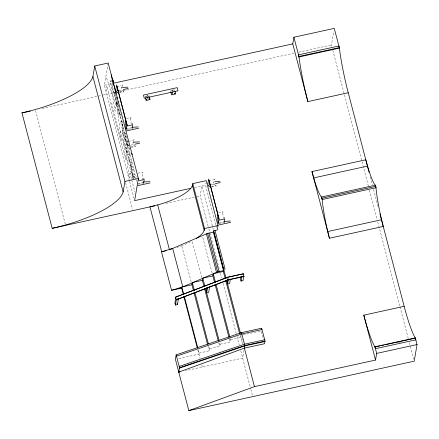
<?xml version="1.0" encoding="UTF-8"?>
<svg xmlns="http://www.w3.org/2000/svg" width="439" height="439" viewBox="0 0 439 439"><rect width="100%" height="100%" fill="white"/><g stroke="black" fill="none" stroke-linecap="round" stroke-linejoin="round"><path stroke-width="0.33" stroke-dasharray="2.19 1.65" d="M120.555 114.096L120.555 115.045L120.039 115.353L119.951 114.804L119.446 114.628L119.606 115.205L118.996 115.254C118.552 113.042 116.708 110.002 118.354 108.005L119.123 108.142M136.101 179.381L125.4 133.055L127.019 155.565L122.53 133.44L122.843 125.274L110.068 80.567L115.067 111.166L116.083 105.212L105.92 76.238M129.412 180.775L104.389 85.204L108.065 63.693M105.997 91.356L107.012 85.446L112.982 113.317L125.927 159.478L122.98 140.293M122.146 86.159L121.691 88.821L121.356 87.537L122.662 87.465M127.908 140.87L127.283 144.53L127.782 146.45L129.489 147.455M133.643 140.859L133.187 143.52L132.852 142.236L134.158 142.165M130.059 172.741L129.159 177.987L126.476 156.471L132.984 178.569L131.777 166.738L117.663 103.489M131.327 172.889L131.031 171.38L131.327 172.889L129.982 173.185L134.938 192.123M145.024 96.635L149.101 95.526M146.856 96.734L147.087 95.406L148.431 95.109L148.832 96.547M148.821 96.618C147.948 96.465 149.112 96.042 147.872 96.591M170.59 91.027L174.667 89.918M172.423 91.131L172.653 89.797L173.998 89.501L174.332 90.785L172.988 91.082L172.653 89.797M208.163 226.332L200.184 195.865L201.891 185.889L213.469 230.118M215.851 224.713L205.479 185.099L205.803 183.2M213.985 181.598L213.755 182.931L213.42 181.647M198.269 349.74L199.13 353.044L198.944 354.152L178.009 358.745M199.13 353.044L209.222 350.827L209.601 348.61L208.909 345.97M209.601 348.61L219.692 346.398L220.071 344.181L219.555 342.206M220.071 344.181L230.162 341.97L230.541 339.748L230.195 338.431M243.991 350.36L242.668 358.125L185.296 370.708M331.774 46.331L331.429 45.008L333.816 31.037M116.966 102.035L117.164 105.409L116.258 101.48L115.901 101.958L116.95 106.891L118.382 106.99L118.459 104.839M115.194 94.16C114.118 94.906 113.904 88.453 114.678 93.463L115.023 93.293L114.87 92.267M111.193 79.887L111.182 81.325L112.999 85.309M115.737 95.631L115.128 95.943L114.266 94.692L113.58 90.291L112.713 90.544L112.554 89.391L113.657 88.826L114.052 89.254M122.448 121.356L121.526 121.822L120.505 121.257L120.253 121.614L122.536 127.195L121.707 127.42L121.987 128.753L122.503 128.896L123.782 128.007L121.828 123.584L122.585 123.227L122.662 121.96M104.389 85.204L112.406 83.448M116.878 86.675L121.065 85.753M119.112 90.45L122.722 89.66M42.067 108.477L101.349 95.472M103.352 95.033L115.391 92.393M119.403 91.515L293.971 53.223M298.652 52.197L331.429 45.008M119.584 92.185L123.771 91.268L123.941 91.905L119.754 92.827M126.47 118.481L130.059 117.69M126.026 128.945L131.409 127.765M127.392 129.324L130.976 128.539M128.375 141.374L132.562 140.458M127.617 145.808L130.01 145.287M130.608 145.155L134.224 144.36M131.08 146.884L135.267 145.968L135.437 146.61L131.25 147.526M137.967 173.18L141.556 172.395M137.522 183.65L142.905 182.47L142.252 173.624M138.29 184.161L142.477 183.239M208.942 180.786L213.727 179.732M194.68 187.469L205.479 185.099M211.175 184.561L215.401 183.634M211.055 186.427L215.834 185.373M211.817 186.937L215.406 186.147M166.024 203.356L194.159 197.188M196.837 196.601L200.184 195.865M218.534 212.586L222.123 211.801M219.286 222.792L223.473 221.876M218.858 223.566L223.643 222.518M242.97 334.891L261.2 330.891M230.541 339.748L240.638 337.536L241.016 335.319L243.03 343.013M398.475 342.596L400.472 342.157M113.224 85.825L112.395 86.049L112.675 87.383L113.191 87.526M116.796 99.428L115.342 99.39L115.139 98.742L115.155 97.672L116.395 97.705M123.771 91.268L121.499 89.929L121.164 88.645M215.269 185.038L213.568 184.04L213.233 182.756M135.267 145.968L133.001 144.629L132.66 143.344M145.759 97.129L145.638 96.832L146.143 97.14M122.53 133.44L129.933 149.721M117.251 102.122L117.877 105.563L117.756 103.615M120.154 131.025L132.523 171.605M370.291 176.95L372.382 184.94M373.573 189.489L378.111 206.829M332.817 50.309L368.392 186.191M369.435 190.169L377.068 219.335M377.765 221.986L399.803 306.17M399.978 306.834L408.308 338.65M409.346 342.623L413.686 359.195M261.364 331.533L263.378 339.232M216.021 225.372L216.712 228.011M240.117 335.555L242.312 343.951M208.854 228.977L209.721 232.291M209.897 232.955L219.78 270.704M220.471 273.354L221.684 277.986M223.072 283.287L236.253 333.618M236.945 336.269L239.2 344.878M240.759 350.838L250.658 388.641M250.834 389.305L252.568 395.94M202.796 237.428L212.174 273.256M229.471 339.325L230.162 341.97M192.326 241.862L201.704 277.684M218.831 343.095L219.692 346.398M147.087 95.406L147.422 96.69M181.856 246.29L191.234 282.118M208.015 346.206L209.222 350.827M197.907 350.19L200.118 358.641M201.797 365.056L202.302 366.977M111.561 102.841L121.362 140.266L114.985 91.504M129.582 181.439L133.917 197.994M125.614 182.756L132.562 209.293M35.581 110.601L65.285 224.055M136.255 180.045L136.562 181.384M116.176 96.832L116.917 100.158M133.73 178.004L132.743 174.332L133.582 178.157L133.121 178.728L132.101 173.729L132.534 172.126L134.175 177.323L133.972 173.718L134.339 174.294L134.855 178.481M222.82 213.03L223.221 218.474M136.968 176.165L137.072 177.526M130.707 118.239L131.157 124.363M190.427 241.884A41.798 12.446 -14.7 0 1 183.217 245.165M182.602 245.412A41.798 12.446 -14.7 0 1 176.385 247.706M119.798 112.625L119.704 113.311L119.073 113.108L118.426 110.425L118.662 109.278L119.413 110.623L119.798 112.625M122.316 130.18L122.585 131.618L123.112 132.029L123.441 135.706L123.88 135.75C125.505 133.955 125.406 130.224 122.316 130.18M130.317 165.388L131.272 170.184L132.227 171.15L132.94 171.012L133.456 170.573L133.094 168.96L132.018 169.547L131.047 166.765L131.074 165.98L131.48 165.794L132.188 167.319L132.605 166.738L132.227 165.349L131.354 164.362L130.822 164.438L130.317 165.388M126.734 141.276L126.383 142.071L126.026 142.027L124.325 139.607L124.237 138.45L125.614 135.75L126.026 137.061L125.181 139.152L125.801 139.904L126.416 139.849L126.734 141.276M124.166 132.852L123.919 133.5L123.782 132.523L124.166 132.852M125.587 144.025L125.779 145.743L127.233 145.786L127.754 145.369L127.414 143.904L125.587 144.025M129.829 154.171L128.698 154.769L127.645 154.193L126.322 148.311L126.986 148.387L128.062 153.178L129.505 152.992L129.829 154.171M131.722 162.584L130.592 163.182L129.538 162.606L128.215 156.723L128.885 156.8L129.955 161.59L131.398 161.404L131.722 162.584"/><path stroke-width="0.66" d="M375.191 347.704L375.433 348.714L415.799 339.863L415.316 337.937L417.05 344.555L414.207 361.187L188.83 410.624L175.397 359.316L176.154 354.882L241.466 332.658L261.649 328.229L265.008 341.059L264.558 343.721L244.375 348.143L178.755 372.146L179.513 367.706L176.154 354.882M375.927 187.662L375.685 186.372L375.987 187.727L322.166 199.531L321.529 196.897L321.562 197.446L321.831 198.252L375.669 186.41M375.663 186.487L375.35 185.088L375.466 185.988M92.92 76.545A69.472 20.682 -14.7 0 1 21.95 112.889L52.175 228.329A69.472 20.682 -14.7 0 0 123.139 191.986L92.92 76.545L94.725 65.982L108.181 63.029L138.4 178.47L134.614 200.645L190.745 188.331M115.781 89.825L116.615 84.947L127.365 125.993L132.748 124.813L132.101 128.583M116.955 86.231L126.953 125.153M122.261 85.495L122.333 85.051M126.196 129.587L127.03 124.709M132.337 123.974L132.408 123.529M123.139 191.986L124.945 181.422L94.725 65.982M133.758 140.195L133.835 139.75M147.081 98.682L147.306 97.354M138.45 179.858L138.526 179.414M143.833 178.673L143.91 178.234M172.648 93.073L172.873 91.746M176.884 299.316L178.443 298.718L177.438 304.617L175.419 305.056L176.363 299.513L176.451 299.837L228.423 279.901L243.897 276.504L243.261 273.744L227.638 277.168L175.529 297.159L176.451 299.837M183.206 294.037L181.647 288.094L181.839 286.985L191.931 284.774L192.309 282.551L202.401 280.34L202.78 278.123L212.871 275.911L213.25 273.695L223.341 271.478L223.489 270.594L213.414 232.11L213.645 230.782L217.234 229.992L217.991 225.558L206.237 180.665L192.781 183.617L192.441 185.615L204.195 230.508L204.536 228.51L192.781 183.617C192.436 188.446 187.716 191.305 184.171 193.868A41.798 12.446 -14.7 0 1 161.036 203.97L149.951 206.884L161.706 251.777L166.041 250.735M207.85 183.936L208.684 179.057L219.094 218.82L218.26 223.698M209.019 180.341L219.017 219.264M214.325 179.606L214.402 179.161M206.138 290.947L206.703 287.622M207.548 287.55L206.637 292.873L208.657 292.429L209.628 286.755M224.4 218.084L224.477 217.64M224.17 222.694L224.812 218.924L219.429 220.104M227.078 282.09L227.512 279.555M228.34 279.577L227.583 284.011L229.597 283.572L230.36 279.133M240.967 276.603L240.534 279.138L241.038 281.059L243.052 280.62L243.815 276.186L242.301 276.515M241.038 281.059L241.796 276.625M243.31 274.26L243.261 273.744M348.242 92.75L307.876 101.601L292.764 43.884L293.9 37.233L334.271 28.376L339.309 47.615L339.748 50.957A52.082 6.645 77.6 0 0 348.242 92.75L369.084 172.34M264.936 341.504L244.753 345.927L244.375 348.143L254.45 386.627L188.83 410.624M261.578 328.674L261.649 328.229M254.45 386.627L375.548 360.062L376.684 353.411L375.005 346.997L374.22 345.652A52.082 6.645 77.6 0 1 363.794 315.169L404.16 306.312A52.082 6.645 77.6 0 0 414.586 336.795L415.256 338.129M298.498 54.848L338.864 45.991L339.226 47.022L339.336 48.136L298.97 56.988L298.542 54.88L298.756 55.764M113.07 82.109L113.503 81.347L113.136 79.986L112.741 80.37M172.181 93.836L172.137 94.127L172.033 93.831M196.348 238.465C199.783 235.995 204.217 233.153 204.536 228.51L217.991 225.558M170.003 249.577L207.587 233.389L213.414 232.11M178.283 288.829L181.779 287.325M223.489 270.594L217.662 271.873L182.778 286.892L172.703 248.414L161.481 251.827L171.556 290.305L181.647 288.094M175.529 297.159L206.961 285.306M207.592 285.065L227.753 277.333M176.198 299.722L228.307 279.736L243.93 276.307M176.489 356.166L241.807 333.942L261.99 329.513M179.178 366.428L244.49 344.203L264.673 339.775M179.513 367.706L244.825 345.488L265.008 341.059M179.436 368.151L244.753 345.927M171.556 290.305L181.801 287.194M113.07 83.3L292.764 43.884M116.121 91.109L118.514 90.582M123.337 89.523L128.226 88.453M21.95 112.889L30.28 111.062M339.309 47.615L298.937 56.472L298.97 56.988M177.905 90.851L144.266 98.226L143.509 95.34L143.564 95.033L177.202 87.652L177.96 90.538M126.531 130.871L138.642 128.215M134.833 144.228L139.728 143.152M124.945 181.422L138.4 178.47M138.861 180.692L144.244 179.513L143.597 183.282L143.262 181.998L149.803 181.636M138.027 185.571L150.138 182.915M208.185 185.22L209.979 184.824M215.401 183.634L220.296 182.564M52.175 228.329L154.638 205.858M311.975 171.594L365.797 159.791L367.536 166.096A39.351 5.021 77.6 0 0 375.329 185.203L321.507 197.012A39.351 5.021 77.6 0 1 313.715 177.905L311.975 171.594L329.426 238.251L383.247 226.447L381.579 219.73A39.351 5.021 77.6 0 1 375.987 187.727L375.987 187.727M313.715 177.905L367.536 166.096M218.595 224.982L230.705 222.326M329.426 238.251L327.757 231.54L381.579 219.73M228.395 277.19L243.222 273.936M178.755 372.146L180.061 371.855M415.278 337.942L374.911 346.794L375.433 348.714M375.005 346.997L379.636 345.981M380.959 345.691L383.609 345.109M384.932 344.818L415.371 338.145M376.684 353.411L417.05 344.555M122.662 87.465L127.892 87.169M131.766 127.299L138.301 126.931M134.158 142.165L139.388 141.868M214.726 181.57L219.961 181.28M223.83 221.41L230.371 221.042M116.286 91.751L118.557 93.09M208.355 185.862L210.621 187.195M114.804 89.743L115.55 90.824L116.066 93.562M113.344 84.036L114.464 86.637M131.601 153.392L132.155 154.61M117.921 101.31L118.075 101.821M116.983 97.551L117.18 98.221M379.965 213.908L404.16 306.312M293.9 37.233L298.937 56.472L299.382 59.814A52.082 6.645 77.6 0 0 307.876 101.601M363.794 315.169L375.548 360.062M321.842 198.296L322.166 199.531A39.351 5.021 77.6 0 0 327.757 231.54M243.815 276.186L243.897 276.504M215.834 185.373L216.004 186.015M222.721 211.669L222.891 212.311M227.638 277.168L228.307 279.736M214.989 230.486L225.064 268.964L223.72 269.261L223.643 269.705L213.568 231.227M241.466 332.658L244.825 345.488M213.645 230.782L226.069 278.238M226.573 280.164L240.495 333.344M223.341 271.478L225.24 278.743M225.761 280.724L239.595 333.574M175.002 91.202L175.633 93.99L171.6 94.873L170.76 91.669M208.931 233.093L219.006 271.576M207.587 233.389L217.662 271.873M206.434 233.888L216.509 272.367M213.25 273.695L215.494 282.282M216.015 284.263L229.849 337.108M212.871 275.911L214.6 282.513M215.115 284.499L228.955 337.344M202.78 278.123L204.793 285.822M205.463 288.385L219.039 340.236M202.401 280.34L203.954 286.288M204.645 288.928L218.309 341.114M149.436 96.81L150.067 99.598L146.033 100.482L145.358 97.919M192.309 282.551L194.384 290.481M194.9 292.462L208.393 343.989M191.931 284.774L193.484 290.717M194.005 292.698L207.493 344.225M181.839 286.985L183.738 294.251M184.259 296.232L197.748 347.759M183.897 296.682L197.385 348.204M157.705 204.92L169.459 249.813M130.657 117.559L130.822 118.201M175.776 297.269L174.914 303.135L175.419 305.056M177.098 303.333L177.438 304.617M142.154 172.264L142.318 172.906M111.259 74.806L113.196 83.487M114.343 86.576L114.584 88.426M217.338 212.849L218.09 223.056M125.274 118.739L126.026 128.945M146.308 99.395L146.802 99.774L146.308 99.395M149.002 98.808L149.496 99.181L149.002 98.808M175.073 93.507L174.552 93.266L175.073 93.507"/></g></svg>
